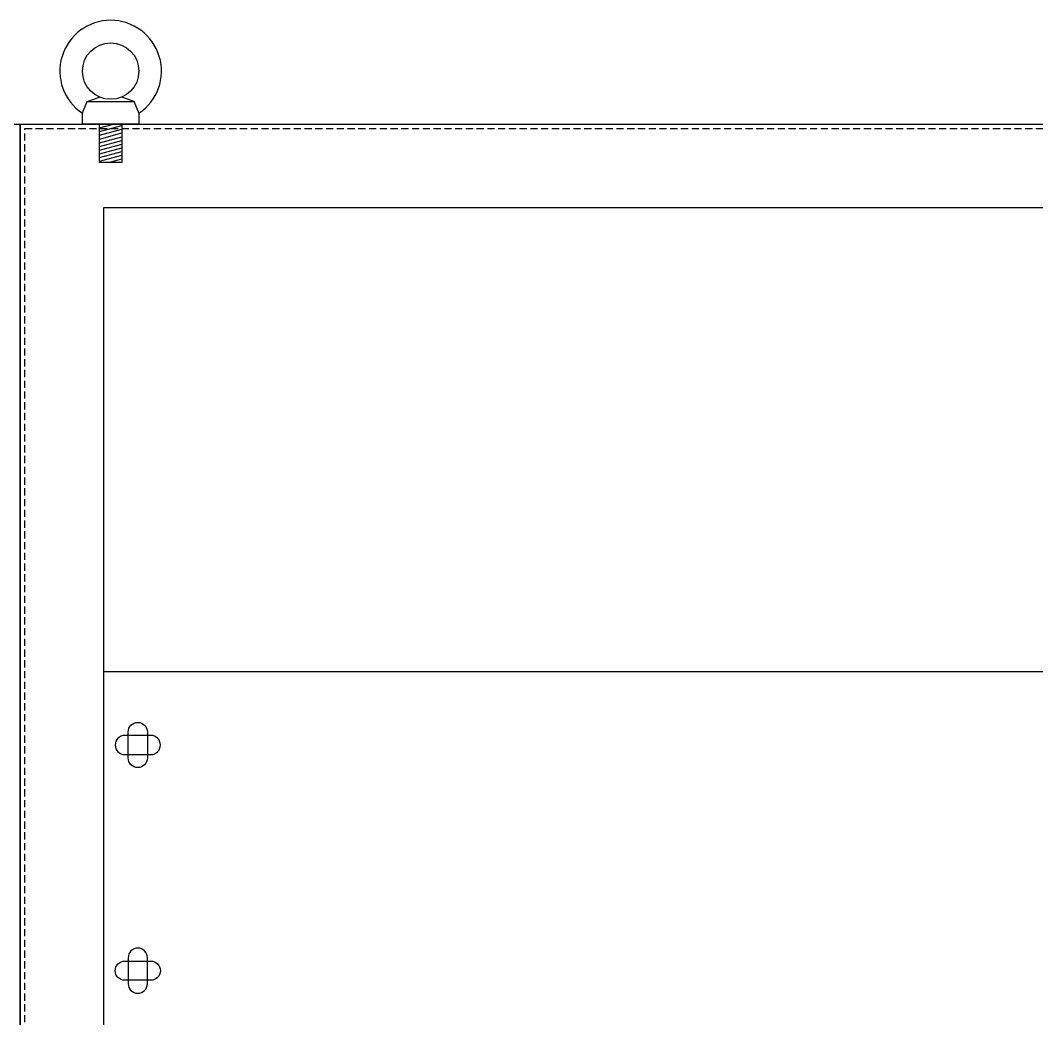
# Model space of a CAD drawing. Header units: millimetres. Extents: x 0 to 7339, y 0 to 5189.
# Drawn here: x 5087.1 to 5537.1, y 4219.4 to 4661.6 of the extents above; entities that cross this region are included whole.
import ezdxf

# ---------------------------------------------------------------- set-up
doc = ezdxf.new("R2010")
doc.units = ezdxf.units.MM
doc.linetypes.add('HIDDEN2', pattern=[4.7625, 3.175, -1.5875])
doc.layers.add('CNC', color=7, linetype='Continuous')

# ---------------------------------------------------------------- blocks, each defined once
blk = doc.blocks.new('Moccauf10')
h = blk.add_hatch()
h.set_pattern_fill('ANSI31', color=8, scale=0.5, angle=330, style=0)
h.set_pattern_definition([(15, (-83193.6702, -36410.4482), (-0.410875234, 1.53340725), [])])
h.paths.add_polyline_path([(5, -23.5), (-5, -23.5), (-5, -40.5), (5, -40.5)])
at = {"color": 8}
for p, q in [((-12.5, -18.5), (-10.39, -13.5)), ((-10.39, -13.5), (-4.9, -11.5)), ((10.39, -13.5), (4.9, -11.5)), ((12.5, -18.5), (10.39, -13.5))]:
    blk.add_line(p, q, dxfattribs=at)
for points in [[(-10.39, -13.5), (10.39, -13.5)], [(12.5, -18.5), (12.5, -23.5), (-12.5, -23.5), (-12.5, -18.5)]]:
    blk.add_lwpolyline(points, dxfattribs=at)
blk.add_lwpolyline([(-5, -23.5), (5, -23.5), (5, -40.5), (-5, -40.5)], close=True, dxfattribs=at)
blk.add_circle((0, 0), 12.5, dxfattribs=at)
blk.add_arc((0, 0), 22.5, 303.749, 236.251, dxfattribs=at)
blk = doc.blocks.new('ovan8.5x20')
at = {"layer": 'CNC', "color": 2, "lineweight": -3}
for p, q in [((5.75, 4.25), (-5.75, 4.25)), ((-5.75, -4.25), (5.75, -4.25))]:
    blk.add_line(p, q, dxfattribs=at)
for centre, start, end in [((-5.75, 0), 90, 270), ((5.75, 0), 270, 90)]:
    blk.add_arc(centre, 4.25, start, end, dxfattribs=at)

msp = doc.modelspace()

# ---------------------------------------------------------------- linework, layer by layer
at = {"color": 7}
for points in [[(4387.08, 4615.65), (5087.08, 4615.65), (5087.08, 2915.65), (4387.08, 2915.65)], [(5087.08, 4615.65), (5987.08, 4615.65), (5987.08, 2915.65), (5087.08, 2915.65)]]:
    msp.add_lwpolyline(points, close=True, dxfattribs=at)
at = {"color": 7, "linetype": 'HIDDEN2'}
msp.add_lwpolyline([(5089.08, 4613.65), (5985.08, 4613.65), (5985.08, 2917.65), (5089.08, 2917.65)], close=True, dxfattribs=at)
at = {"color": 4}
msp.add_lwpolyline([(5124.08, 4578.65), (5950.08, 4578.65), (5950.08, 2952.65), (5124.08, 2952.65)], close=True, dxfattribs=at)
at = {"color": 253}
msp.add_lwpolyline([(5124.08, 4373.12), (5950.08, 4373.12), (5950.08, 4208.12), (5124.08, 4208.12)], close=True, dxfattribs=at)

# ---------------------------------------------------------------- block references
at = {"color": 7}
msp.add_blockref('Moccauf10', (5127.08, 4639.15), dxfattribs=at)
at = {"layer": 'CNC', "lineweight": -3, "xscale": -1}
for p, rotation in [((5139.08, 4340.62), 90), ((5139.08, 4240.62), 180)]:
    msp.add_blockref('ovan8.5x20', p, dxfattribs=dict(at, rotation=rotation))
at = {"layer": 'CNC', "lineweight": -3}
msp.add_blockref('ovan8.5x20', (5139.08, 4340.62), dxfattribs=at)
at = {"layer": 'CNC', "lineweight": -3, "rotation": 90}
msp.add_blockref('ovan8.5x20', (5139.08, 4240.62), dxfattribs=at)

doc.saveas('drawing.dxf')
